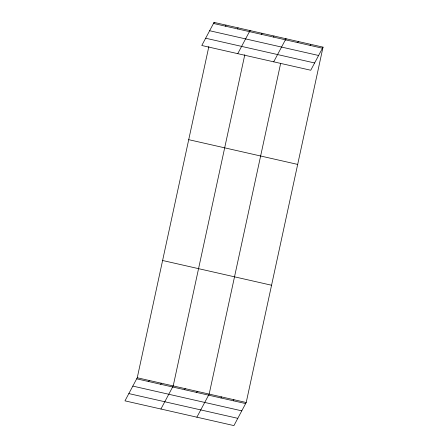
<?xml version="1.0" encoding="UTF-8"?>
<svg xmlns="http://www.w3.org/2000/svg" width="448" height="448" viewBox="0 0 448 448"><rect width="100%" height="100%" fill="white"/><g stroke="black" fill="none" stroke-linecap="round" stroke-linejoin="round"><path stroke-width="0.67" d="M323.03 47.146L310.75 70.241L201.79 45.494L214.071 22.4L323.03 47.146L246.21 402.506L233.929 425.6L124.97 400.854L137.25 377.759L208.858 46.525M213.78 23.738L214.071 22.4M244.81 54.69L173.208 385.924L160.927 409.018M249.738 31.909L250.029 30.565L237.748 53.659M280.622 63.526L209.166 394.094L196.885 417.183M285.695 40.074L285.981 38.735L273.706 61.83M225.49 26.191L226.055 25.122M237.474 28.913L238.039 27.843M261.447 34.356L262.013 33.286M273.431 37.078L273.997 36.014M297.763 42.605L298.329 41.541M310.111 45.41L310.677 44.341M148.669 381.545L149.234 380.481M160.653 384.272L161.224 383.202M184.626 389.715L185.192 388.646M196.61 392.437L197.176 391.373M220.942 397.964L221.514 396.894M233.29 400.77L233.862 399.7M213.506 23.464L322.459 48.216M209.636 30.733L318.595 55.485M205.654 38.226L314.614 62.972M188.72 139.67L297.679 164.416M162.602 260.49L271.561 285.236M137.25 377.759L246.21 402.506M136.685 378.823L245.644 403.575M132.821 386.092L241.774 410.844M128.839 393.585L237.793 418.331"/></g></svg>
